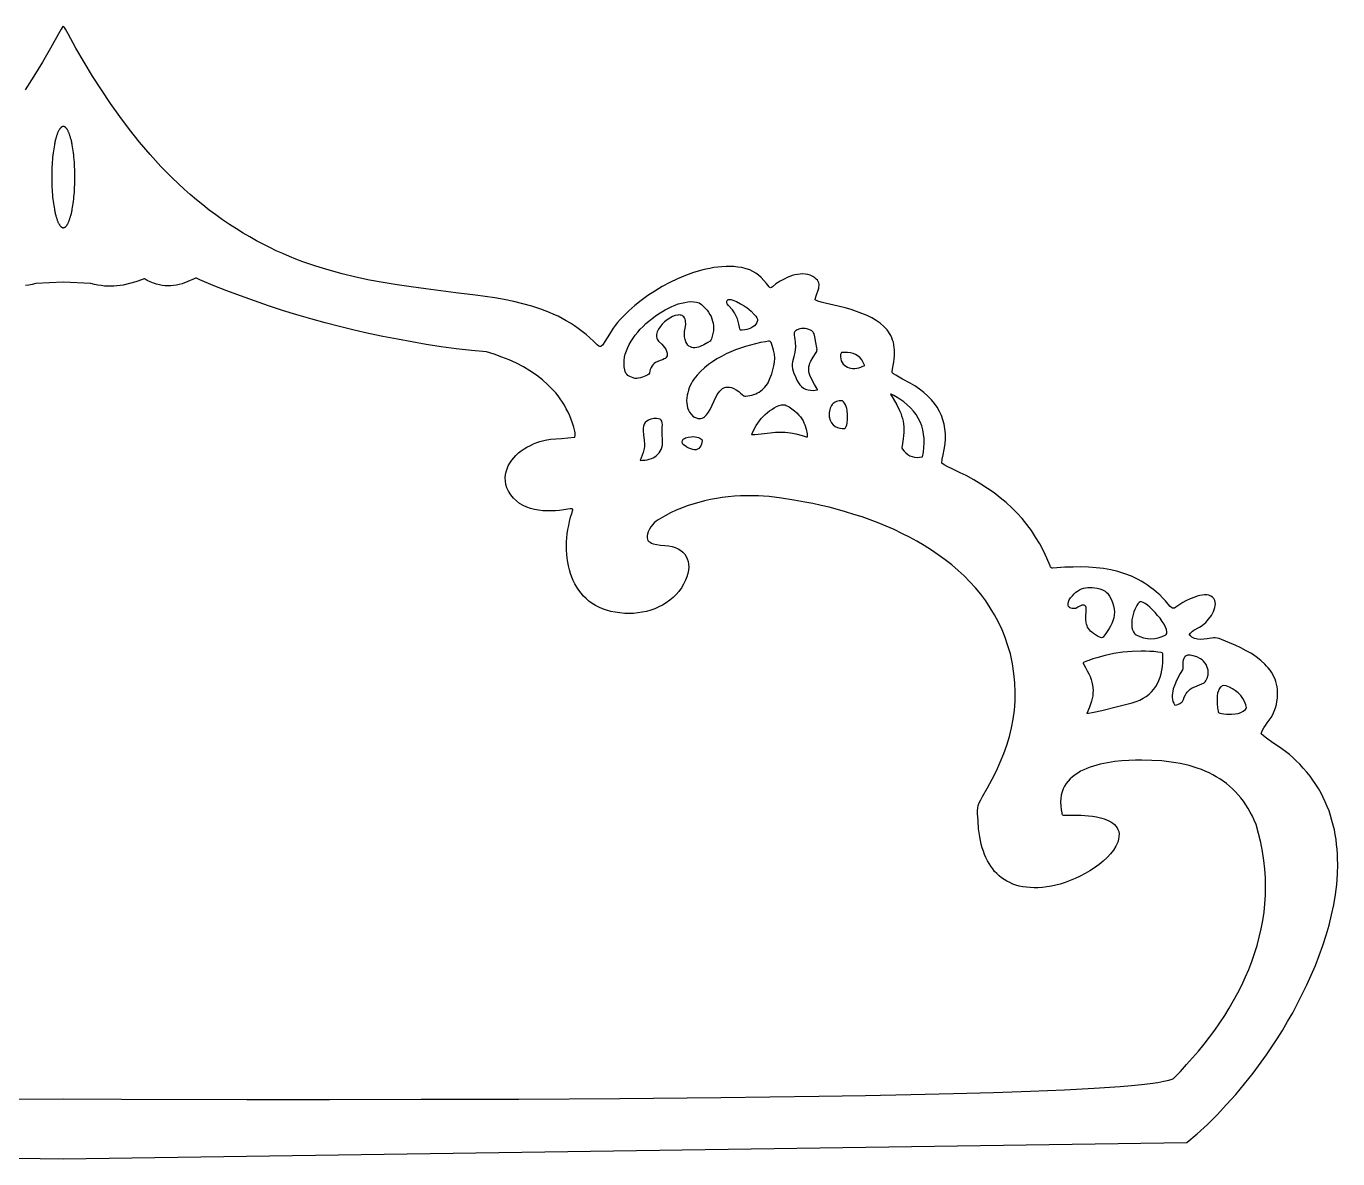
# Model space of a CAD drawing. Extents: x 75 to 4474, y 200 to 3053.
# Drawn here: x 1167 to 2325, y 200 to 1200 of the extents above; entities that cross this region are included whole.
import ezdxf

# ---------------------------------------------------------------- set-up
doc = ezdxf.new("R2010")
doc.units = 0
doc.layers.add('LAYER_1', color=18, linetype='CONTINUOUS')

msp = doc.modelspace()

# ---------------------------------------------------------------- linework, layer by layer
at = {"layer": 'LAYER_1'}
for points in [[(208.2, 214.3), (1200, 200), (2191.8, 214.3), (2201, 222.1), (2209.9, 230.4), (2218.5, 238.9), (2226.9, 247.8), (2235, 256.9), (2242.8, 266.2), (2250.3, 275.7), (2257.4, 285.3), (2262.1, 291.9), (2266.8, 298.8), (2271.5, 306), (2276.1, 313.4), (2280.7, 321.1), (2285.2, 328.9), (2289.5, 337), (2293.7, 345.2), (2297.8, 353.6), (2301.6, 362.2), (2305.3, 370.8), (2308.7, 379.6), (2311.9, 388.4), (2314.7, 397.4), (2317.3, 406.3), (2319.6, 415.3), (2321.4, 424.3), (2323, 433.3), (2324.1, 442.3), (2324.8, 451.3), (2325, 460.1), (2324.9, 464.6), (2324.8, 468.9), (2324.5, 473.3), (2324, 477.6), (2323.5, 482), (2322.8, 486.2), (2322, 490.5), (2321, 494.7), (2319.9, 498.8), (2318.7, 503), (2317.3, 507.1), (2315.7, 511.1), (2314, 515.1), (2312.2, 519), (2310.2, 522.9), (2308, 526.8), (2305.6, 530.5), (2303.1, 534.3), (2300.5, 537.9), (2297.6, 541.5), (2294.6, 545), (2291.4, 548.5), (2288.4, 551.5), (2285.4, 554.3), (2282.3, 557), (2279, 559.7), (2273.6, 563.5), (2267.7, 567.4), (2262, 571.3), (2259.5, 573.3), (2257.3, 575.3), (2258.3, 578), (2259.6, 580.5), (2261.1, 582.7), (2262.8, 585), (2266.1, 589.6), (2267.6, 592.2), (2269, 595.2), (2270, 598.2), (2270.8, 601.1), (2271.3, 603.9), (2271.7, 606.6), (2271.9, 609.3), (2271.9, 611.9), (2271.8, 614.3), (2271.5, 616.8), (2271, 619.1), (2270.4, 621.3), (2269.6, 623.5), (2268.7, 625.6), (2267.7, 627.6), (2266.5, 629.6), (2265.2, 631.5), (2263.7, 633.4), (2262.2, 635.1), (2260.6, 636.8), (2257, 640.1), (2253, 643.1), (2248.8, 646), (2244.2, 648.6), (2239.4, 651.1), (2234.5, 653.5), (2229.4, 655.7), (2222.4, 658.6), (2220.4, 659.3), (2218.4, 659.8), (2216.7, 660.1), (2215.2, 660), (2209.7, 659.1), (2206.9, 658.7), (2204, 658.5), (2201.2, 658.7), (2199.9, 659), (2198.5, 659.4), (2197.3, 660), (2196.1, 660.7), (2195, 661.6), (2193.9, 662.7), (2194.9, 664), (2195.9, 665.1), (2196.9, 666), (2198, 666.7), (2203, 669.4), (2204.3, 670.2), (2205.7, 671.2), (2208.4, 673.6), (2211, 676.6), (2213.4, 679.8), (2214.4, 681.5), (2215.3, 683.3), (2216, 685), (2216.5, 686.7), (2216.9, 688.4), (2217, 690), (2216.9, 691.6), (2216.5, 693), (2215.6, 694.7), (2214.4, 696), (2213, 696.9), (2211.3, 697.5), (2209.5, 697.8), (2207.5, 697.8), (2205.4, 697.6), (2203.2, 697.3), (2201, 696.7), (2198.8, 696), (2194.7, 694.4), (2191, 692.7), (2188.2, 691.2), (2185.6, 689.5), (2183.7, 688.1), (2182.2, 687), (2180.9, 686.3), (2180.4, 686.1), (2179.8, 686.1), (2179.2, 686.3), (2178.6, 686.6), (2177.2, 687.7), (2175.4, 689.7), (2172.9, 692.5), (2170.3, 695.2), (2167.8, 697.8), (2165.1, 700.2), (2162.5, 702.4), (2159.8, 704.5), (2157.1, 706.5), (2154.3, 708.3), (2151.5, 710), (2148.7, 711.6), (2145.8, 713), (2142.9, 714.3), (2137, 716.6), (2130.9, 718.5), (2124.7, 720), (2118.3, 721.1), (2111.8, 721.9), (2105.1, 722.3), (2098.3, 722.6), (2091.3, 722.5), (2084.2, 722.3), (2076.9, 721.9), (2073.1, 721.5), (2072.5, 721.6), (2072, 722), (2071.5, 722.5), (2071.1, 723.4), (2068.2, 730.3), (2065.2, 736.8), (2061.9, 743), (2058.3, 749), (2054.6, 754.6), (2050.6, 760), (2046.4, 765.2), (2041.9, 770.1), (2037.2, 774.8), (2032.2, 779.4), (2027, 783.7), (2021.6, 787.9), (2015.9, 791.9), (2009.9, 795.8), (2003.6, 799.5), (1997.1, 803.2), (1991.7, 805.8), (1985.9, 808.5), (1980.3, 811.3), (1977.7, 812.6), (1975.5, 814.1), (1975.9, 817.8), (1976.7, 821.5), (1977.6, 826.4), (1978.3, 831.2), (1978.6, 835.8), (1978.6, 840.2), (1978.2, 844.5), (1977.5, 848.5), (1976.5, 852.5), (1975.2, 856.3), (1973.5, 859.9), (1971.4, 863.5), (1969, 866.9), (1966.3, 870.2), (1963.2, 873.4), (1959.7, 876.5), (1955.8, 879.6), (1951.6, 882.6), (1947.4, 884.9), (1940.9, 888.4), (1934.8, 891.8), (1932.8, 893.1), (1931.9, 893.8), (1931.8, 894.3), (1931.8, 895.1), (1932, 897.1), (1932.6, 900.5), (1933.1, 903.5), (1933.5, 906.3), (1933.7, 909), (1933.8, 911.6), (1933.7, 914.1), (1933.5, 916.4), (1933.1, 918.7), (1932.7, 920.9), (1932, 922.9), (1931.3, 924.9), (1930.4, 926.8), (1929.4, 928.6), (1928.3, 930.3), (1927.1, 931.9), (1925.7, 933.5), (1924.3, 935), (1921.1, 937.7), (1917.6, 940.2), (1913.7, 942.5), (1909.5, 944.5), (1905, 946.4), (1900.3, 948.2), (1895.4, 949.8), (1890.3, 951.3), (1884, 952.8), (1876.2, 954.5), (1872.4, 955.4), (1868.9, 956.3), (1865.9, 957.3), (1863.8, 958.4), (1864.3, 961), (1865.2, 963.6), (1866.1, 966.1), (1866.8, 968.6), (1867, 969.8), (1867.1, 971), (1867.1, 972.2), (1866.8, 973.4), (1866.4, 974.5), (1865.7, 975.7), (1864.7, 976.8), (1863.4, 977.8), (1861.5, 979.1), (1859.4, 980.1), (1857.2, 980.7), (1855, 981.1), (1852.8, 981.3), (1850.5, 981.2), (1848.1, 980.9), (1845.8, 980.5), (1843.5, 979.8), (1841.2, 979), (1839, 978.1), (1836.8, 977.1), (1832.7, 974.9), (1829.1, 972.5), (1826, 970), (1825.1, 969.3), (1824.3, 969), (1823.7, 969.2), (1823, 969.9), (1820.8, 972.7), (1818.4, 975.6), (1816.1, 978.1), (1813.8, 980.3), (1811.4, 982), (1808.8, 983.5), (1806, 984.8), (1802.7, 985.9), (1798.9, 986.9), (1795.5, 987.4), (1792, 987.7), (1788.5, 987.8), (1785, 987.8), (1781.4, 987.6), (1777.9, 987.3), (1774.3, 986.9), (1770.7, 986.2), (1767.1, 985.5), (1763.5, 984.6), (1756.3, 982.5), (1749.2, 980), (1742.3, 977.1), (1735.4, 973.7), (1728.7, 970.1), (1722.3, 966.2), (1716.1, 962.1), (1710.1, 957.7), (1704.5, 953.3), (1699.3, 948.7), (1694.5, 944.1), (1691.5, 941), (1689.1, 938.3), (1687.1, 935.8), (1685.3, 933.3), (1682, 928.2), (1678, 921.7), (1676.6, 919.4), (1675.9, 918.4), (1675.2, 917.7), (1674.4, 917.2), (1673.6, 917.2), (1672.6, 917.6), (1671.4, 918.6), (1668.1, 921.9), (1664.8, 924.9), (1661.5, 927.8), (1658.1, 930.5), (1654.6, 933.1), (1651.1, 935.5), (1647.6, 937.8), (1644, 940), (1640.3, 942), (1636.7, 943.9), (1632.9, 945.6), (1629.2, 947.3), (1621.5, 950.2), (1613.7, 952.8), (1605.7, 955), (1597.6, 957), (1589.3, 958.6), (1581, 960.1), (1572.5, 961.4), (1563.9, 962.5), (1546.5, 964.7), (1520, 968.1), (1507.2, 969.8), (1494.7, 971.7), (1482.3, 973.7), (1470.2, 975.9), (1458.2, 978.5), (1446.3, 981.3), (1434.6, 984.5), (1422.9, 988), (1411.3, 992.1), (1405.4, 994.3), (1399.6, 996.7), (1393.8, 999.2), (1388, 1001.8), (1382.2, 1004.6), (1376.4, 1007.5), (1370.6, 1010.6), (1364.7, 1013.9), (1358.8, 1017.3), (1352.9, 1021), (1346.7, 1025), (1340.6, 1029.1), (1334.7, 1033.4), (1328.8, 1037.7), (1323.1, 1042.2), (1317.5, 1046.7), (1312, 1051.4), (1306.6, 1056.2), (1301.4, 1061), (1296.2, 1066), (1291.2, 1071.1), (1286.2, 1076.2), (1281.3, 1081.4), (1276.6, 1086.7), (1267.3, 1097.6), (1258.4, 1108.7), (1249.8, 1120.2), (1241.6, 1131.8), (1233.6, 1143.7), (1225.9, 1155.9), (1218.4, 1168.2), (1211.2, 1180.6), (1204.2, 1193.2), (1201.9, 1197.4), (1201, 1198.9), (1200.3, 1199.8), (1200, 1200), (1199.7, 1199.8), (1199, 1198.9), (1198.1, 1197.4), (1195.8, 1193.2), (1188.8, 1180.6), (1181.6, 1168.2), (1174.1, 1155.9), (1166.4, 1143.7)], [(1148.7, 252.6), (1200, 252.8), (1251.3, 252.6), (1362.1, 252.4), (1435, 252.3), (1515.9, 252.5), (1602.2, 252.7), (1691.2, 253.3), (1780.3, 254.1), (1866.8, 255.2), (1908.2, 255.9), (1948, 256.7), (1985.7, 257.6), (2021.1, 258.6), (2053.9, 259.8), (2083.7, 261), (2110.1, 262.4), (2132.9, 263.9), (2142.8, 264.7), (2151.7, 265.6), (2159.5, 266.5), (2166.1, 267.4), (2171.6, 268.4), (2175.9, 269.4), (2178.9, 270.4), (2180, 270.9), (2180.7, 271.5), (2186.2, 277.2), (2191.6, 283.1), (2196.9, 289), (2202, 295.1), (2207, 301.2), (2211.8, 307.4), (2216.5, 313.7), (2220.9, 320.1), (2225.2, 326.6), (2229.2, 333.1), (2233.1, 339.8), (2236.8, 346.5), (2240.2, 353.3), (2243.4, 360.2), (2246.4, 367.1), (2249.1, 374.1), (2251.6, 381.2), (2253.8, 388.4), (2255.7, 395.6), (2257.4, 402.9), (2258.8, 410.3), (2259.9, 417.7), (2260.6, 425.2), (2261.1, 432.7), (2261.3, 440.3), (2261.1, 448), (2260.6, 455.7), (2259.8, 463.5), (2258.6, 471.3), (2257, 479.2), (2255.1, 487.1), (2252.9, 495.1), (2251.3, 498.9), (2249.6, 502.5), (2247.8, 506), (2245.9, 509.4), (2243.9, 512.6), (2241.7, 515.7), (2239.5, 518.6), (2237.2, 521.4), (2234.7, 524.1), (2232.1, 526.6), (2229.5, 529), (2226.7, 531.3), (2223.8, 533.4), (2220.9, 535.4), (2217.8, 537.3), (2214.6, 539.1), (2211.4, 540.7), (2208, 542.2), (2204.6, 543.6), (2201, 544.9), (2197.4, 546.1), (2193.7, 547.2), (2189.9, 548.1), (2186, 549), (2182, 549.7), (2178, 550.3), (2169.6, 551.3), (2161, 551.8), (2152, 552), (2146.5, 552), (2140.6, 551.8), (2134.5, 551.3), (2128.1, 550.7), (2121.8, 549.7), (2115.4, 548.4), (2109.3, 546.7), (2106.3, 545.7), (2103.4, 544.6), (2100.7, 543.4), (2098, 542.1), (2095.5, 540.6), (2093.1, 539), (2090.8, 537.3), (2088.8, 535.4), (2086.9, 533.4), (2085.2, 531.3), (2083.8, 529), (2082.6, 526.5), (2081.6, 523.9), (2080.9, 521.1), (2080.4, 518.1), (2080.3, 514.9), (2080.4, 511.6), (2080.9, 508), (2081.3, 505.5), (2081.5, 504.7), (2081.7, 504.1), (2082.1, 503.7), (2082.7, 503.5), (2084.7, 503.4), (2091.7, 503.5), (2098.4, 503.4), (2101.7, 503.2), (2105.1, 502.9), (2108.5, 502.5), (2112, 501.8), (2116.7, 500.8), (2118.9, 500.1), (2121, 499.3), (2122.9, 498.5), (2124.8, 497.5), (2126.4, 496.4), (2127.9, 495.2), (2129.2, 493.8), (2130.2, 492.3), (2131, 490.7), (2131.6, 488.9), (2131.9, 486.9), (2131.8, 484.7), (2131.5, 482.3), (2130.8, 479.7), (2130, 477.9), (2129.1, 476.1), (2127, 472.6), (2124.4, 469.2), (2121.3, 465.9), (2117.9, 462.8), (2114.3, 459.8), (2110.3, 457), (2106.2, 454.3), (2101.9, 451.8), (2097.5, 449.6), (2093.1, 447.5), (2088.7, 445.6), (2084.3, 444), (2080.1, 442.6), (2076.1, 441.5), (2072.2, 440.6), (2068.2, 440), (2064.3, 439.6), (2060.5, 439.3), (2056.9, 439.3), (2053.4, 439.4), (2050.1, 439.7), (2046.9, 440.2), (2043.8, 440.8), (2040.9, 441.7), (2038.1, 442.6), (2035.4, 443.8), (2032.9, 445.1), (2030.5, 446.5), (2028.2, 448.1), (2026.1, 449.9), (2024, 451.8), (2022.1, 453.8), (2020.4, 456), (2018.7, 458.3), (2017.2, 460.7), (2015.7, 463.2), (2014.4, 465.9), (2013.2, 468.7), (2012.2, 471.6), (2011.2, 474.6), (2010.3, 477.8), (2009.6, 481), (2009, 484.3), (2008, 491.3), (2007.5, 498.6), (2007.1, 505), (2007.1, 507.5), (2007.3, 509.7), (2007.7, 511.9), (2008.5, 514.3), (2009.8, 516.9), (2011.5, 520), (2015.9, 527.5), (2020, 535.1), (2023.7, 542.6), (2027.1, 550.1), (2030.2, 557.7), (2032.8, 565.2), (2035.1, 572.8), (2037, 580.5), (2038.5, 588.2), (2039.5, 596.1), (2040.1, 604), (2040.3, 612), (2040, 620.2), (2039.2, 628.5), (2037.9, 637), (2036.1, 645.7), (2033.9, 653), (2031.5, 660.2), (2028.7, 667.1), (2025.5, 673.8), (2022, 680.3), (2018.2, 686.6), (2014.2, 692.6), (2009.8, 698.4), (2005.2, 704), (2000.3, 709.4), (1995.1, 714.6), (1989.8, 719.5), (1984.2, 724.3), (1978.4, 728.9), (1972.4, 733.3), (1966.3, 737.4), (1960, 741.4), (1953.5, 745.2), (1946.9, 748.8), (1940.1, 752.2), (1933.3, 755.5), (1926.4, 758.5), (1919.3, 761.4), (1912.2, 764.1), (1905.1, 766.7), (1897.9, 769), (1890.6, 771.2), (1883.4, 773.3), (1876.1, 775.2), (1868.9, 776.9), (1861.7, 778.5), (1854.5, 779.9), (1845, 781.6), (1834, 783.3), (1823, 784.8), (1818.1, 785.2), (1813.7, 785.5), (1808.3, 785.5), (1803, 785.5), (1797.7, 785.3), (1792.4, 785), (1787, 784.5), (1781.7, 783.8), (1776.5, 783), (1771.2, 782.1), (1766, 780.9), (1760.9, 779.6), (1755.8, 778.1), (1750.8, 776.5), (1745.8, 774.6), (1740.9, 772.6), (1736.1, 770.3), (1731.4, 767.8), (1727.1, 765.4), (1725.2, 764.2), (1723.4, 762.9), (1721.7, 761.5), (1720.2, 759.8), (1718.7, 758), (1717.4, 755.8), (1716.3, 753.6), (1715.6, 751.6), (1715.3, 749.9), (1715.3, 748.4), (1715.6, 747.1), (1716.1, 746), (1717, 745.1), (1718, 744.3), (1719.2, 743.6), (1720.6, 743.1), (1723.8, 742.3), (1727.3, 741.9), (1730.9, 741.6), (1734.3, 741.3), (1737.4, 740.6), (1740.2, 739.7), (1742.7, 738.6), (1745, 737.2), (1746.9, 735.6), (1748.5, 733.8), (1749.8, 731.9), (1750.8, 729.7), (1751.6, 727.4), (1752, 724.9), (1752.1, 722.3), (1751.9, 719.6), (1751.3, 716.8), (1750.5, 713.9), (1749.3, 710.9), (1747.6, 707.4), (1745.6, 704.1), (1743.4, 701), (1740.9, 698.2), (1738.2, 695.5), (1735.3, 693.1), (1732.3, 690.9), (1729, 688.9), (1725.7, 687.2), (1722.2, 685.7), (1718.6, 684.4), (1714.8, 683.3), (1711.1, 682.5), (1707.2, 681.9), (1703.3, 681.5), (1699.4, 681.4), (1697.4, 681.5), (1695.6, 681.6), (1691.3, 681.9), (1687.2, 682.5), (1683.3, 683.3), (1679.6, 684.3), (1676.1, 685.5), (1672.8, 687), (1669.7, 688.6), (1666.8, 690.4), (1664, 692.4), (1661.5, 694.6), (1659.2, 696.9), (1657, 699.4), (1655, 702), (1653.2, 704.7), (1651.6, 707.6), (1650.1, 710.6), (1648.8, 713.6), (1647.7, 716.8), (1646.7, 720.1), (1645.9, 723.4), (1645.3, 726.8), (1644.8, 730.3), (1644.4, 733.8), (1644.2, 737.4), (1644.2, 741), (1644.3, 744.6), (1644.6, 748.3), (1644.9, 751.9), (1645.5, 755.6), (1646.1, 759.2), (1646.9, 762.8), (1647.8, 766.4), (1649.2, 770.6), (1649.6, 772), (1649.8, 773), (1649.7, 773.3), (1649.5, 773.6), (1649.2, 773.8), (1648.8, 773.9), (1647.4, 773.8), (1645.4, 773.5), (1641.8, 772.9), (1638.1, 772.5), (1634.4, 772.1), (1630.7, 772), (1626.9, 772), (1623.2, 772.2), (1619.5, 772.6), (1615.9, 773.3), (1612.4, 774.2), (1609.1, 775.4), (1605.8, 776.9), (1602.8, 778.7), (1600, 780.9), (1597.3, 783.4), (1595, 786.3), (1592.9, 789.5), (1591.6, 792.5), (1590.7, 795.4), (1590.2, 798.3), (1590.1, 801.1), (1590.3, 803.9), (1590.8, 806.6), (1591.7, 809.3), (1592.8, 811.8), (1594.2, 814.3), (1595.8, 816.7), (1597.6, 819), (1599.6, 821.1), (1601.8, 823.2), (1604.2, 825), (1606.7, 826.8), (1609.3, 828.4), (1612.3, 829.9), (1615.2, 831.2), (1617.9, 832.3), (1620.5, 833.2), (1622.9, 833.9), (1625.4, 834.5), (1630.1, 835.3), (1634.9, 835.7), (1639.9, 836.1), (1645.4, 836.5), (1651.5, 837.1), (1651.8, 838.5), (1651.9, 839.7), (1651.8, 841), (1651.5, 842.4), (1650.6, 846), (1649.5, 849.5), (1648.3, 852.8), (1647, 856.1), (1645.6, 859.2), (1644, 862.3), (1642.4, 865.3), (1640.6, 868.1), (1638.7, 870.9), (1636.7, 873.6), (1634.7, 876.2), (1632.5, 878.7), (1630.2, 881.1), (1627.8, 883.4), (1622.9, 887.8), (1617.6, 891.9), (1611.9, 895.7), (1606.1, 899.2), (1600, 902.4), (1593.6, 905.3), (1587.1, 907.9), (1580.4, 910.3), (1573.6, 912.5), (1560.2, 913.7), (1546.9, 915.2), (1533.6, 917), (1520.4, 919), (1507.7, 921.2), (1494.9, 923.6), (1482.2, 926.1), (1469.4, 928.8), (1456.7, 931.7), (1443.9, 934.8), (1431.2, 938.1), (1418.6, 941.6), (1406, 945.3), (1393.5, 949.1), (1381, 953.2), (1368.7, 957.4), (1356.4, 961.8), (1344.3, 966.4), (1332.3, 971.2), (1320.4, 976.1), (1317.7, 977.4), (1317.2, 977.5), (1316.8, 977.4), (1315.4, 976.9), (1310, 974.5), (1304.8, 972.6), (1302.3, 971.9), (1299.8, 971.4), (1297.3, 971), (1294.8, 970.8), (1292.4, 970.7), (1289.9, 970.8), (1287.4, 971.1), (1284.8, 971.6), (1282.2, 972.3), (1279.5, 973.2), (1276.8, 974.3), (1274, 975.6), (1272.4, 976.6), (1271.7, 977), (1271.4, 977.1), (1271.1, 977), (1269.8, 976.5), (1263.9, 974.4), (1258.3, 972.7), (1252.8, 971.4), (1250.1, 971), (1247.4, 970.7), (1244.7, 970.5), (1242, 970.4), (1239.2, 970.5), (1236.4, 970.6), (1233.5, 971), (1230.5, 971.4), (1227.5, 972), (1224.3, 972.8), (1200, 974), (1175.7, 972.8), (1172.5, 972), (1169.5, 971.4), (1166.5, 971)]]:
    msp.add_lwpolyline(points, dxfattribs=at)
for points in [[(1200, 1111.5), (1199.7, 1111.5), (1199.5, 1111.4), (1199.2, 1111.4), (1199, 1111.3), (1198.7, 1111.1), (1198.4, 1111), (1198.2, 1110.8), (1197.9, 1110.6), (1197.7, 1110.3), (1197.4, 1110.1), (1197.2, 1109.8), (1197, 1109.5), (1196.7, 1109.1), (1196.5, 1108.8), (1196.3, 1108.4), (1196, 1108), (1195.8, 1107.5), (1195.6, 1107.1), (1195.3, 1106.6), (1195.1, 1106.1), (1194.9, 1105.6), (1194.7, 1105), (1194.5, 1104.4), (1194.3, 1103.9), (1194.1, 1103.2), (1193.9, 1102.6), (1193.7, 1102), (1193.5, 1101.3), (1193.3, 1100.6), (1193.1, 1099.9), (1192.9, 1099.1), (1192.8, 1098.4), (1192.6, 1097.6), (1192.4, 1096.8), (1192.3, 1096), (1192.1, 1095.2), (1191.8, 1093.5), (1191.5, 1091.8), (1191.3, 1090), (1191, 1088.1), (1190.8, 1086.2), (1190.6, 1084.2), (1190.4, 1082.2), (1190.2, 1080.1), (1190.1, 1078), (1190, 1075.8), (1189.9, 1073.6), (1189.8, 1071.4), (1189.8, 1069.1), (1189.8, 1066.8), (1189.8, 1064.5), (1189.8, 1062.2), (1189.9, 1060), (1190, 1057.8), (1190.1, 1055.6), (1190.2, 1053.5), (1190.4, 1051.4), (1190.6, 1049.4), (1190.8, 1047.4), (1191, 1045.5), (1191.3, 1043.6), (1191.5, 1041.8), (1191.8, 1040.1), (1192.1, 1038.4), (1192.3, 1037.6), (1192.4, 1036.8), (1192.6, 1036), (1192.8, 1035.2), (1192.9, 1034.5), (1193.1, 1033.7), (1193.3, 1033), (1193.5, 1032.3), (1193.7, 1031.7), (1193.9, 1031), (1194.1, 1030.4), (1194.3, 1029.8), (1194.5, 1029.2), (1194.7, 1028.6), (1194.9, 1028.1), (1195.1, 1027.5), (1195.3, 1027), (1195.6, 1026.5), (1195.8, 1026.1), (1196, 1025.6), (1196.3, 1025.2), (1196.5, 1024.8), (1196.7, 1024.5), (1197, 1024.1), (1197.2, 1023.8), (1197.4, 1023.5), (1197.7, 1023.3), (1197.9, 1023), (1198.2, 1022.8), (1198.4, 1022.6), (1198.7, 1022.5), (1199, 1022.4), (1199.2, 1022.3), (1199.5, 1022.2), (1199.7, 1022.1), (1200, 1022.1), (1200.3, 1022.1), (1200.5, 1022.2), (1200.8, 1022.3), (1201, 1022.4), (1201.3, 1022.5), (1201.6, 1022.6), (1201.8, 1022.8), (1202.1, 1023), (1202.3, 1023.3), (1202.6, 1023.5), (1202.8, 1023.8), (1203, 1024.1), (1203.3, 1024.5), (1203.5, 1024.8), (1203.7, 1025.2), (1204, 1025.6), (1204.2, 1026.1), (1204.4, 1026.5), (1204.7, 1027), (1204.9, 1027.5), (1205.1, 1028.1), (1205.3, 1028.6), (1205.5, 1029.2), (1205.7, 1029.8), (1205.9, 1030.4), (1206.1, 1031), (1206.3, 1031.7), (1206.5, 1032.3), (1206.7, 1033), (1206.9, 1033.7), (1207.1, 1034.5), (1207.2, 1035.2), (1207.4, 1036), (1207.6, 1036.8), (1207.7, 1037.6), (1207.9, 1038.4), (1208.2, 1040.1), (1208.5, 1041.8), (1208.7, 1043.6), (1209, 1045.5), (1209.2, 1047.4), (1209.4, 1049.4), (1209.6, 1051.4), (1209.8, 1053.5), (1209.9, 1055.6), (1210, 1057.8), (1210.1, 1060), (1210.2, 1062.2), (1210.2, 1064.5), (1210.2, 1066.8), (1210.2, 1069.1), (1210.2, 1071.4), (1210.1, 1073.6), (1210, 1075.8), (1209.9, 1078), (1209.8, 1080.1), (1209.6, 1082.2), (1209.4, 1084.2), (1209.2, 1086.2), (1209, 1088.1), (1208.7, 1090), (1208.5, 1091.8), (1208.2, 1093.5), (1207.9, 1095.2), (1207.7, 1096), (1207.6, 1096.8), (1207.4, 1097.6), (1207.2, 1098.4), (1207.1, 1099.1), (1206.9, 1099.9), (1206.7, 1100.6), (1206.5, 1101.3), (1206.3, 1102), (1206.1, 1102.6), (1205.9, 1103.2), (1205.7, 1103.9), (1205.5, 1104.4), (1205.3, 1105), (1205.1, 1105.6), (1204.9, 1106.1), (1204.7, 1106.6), (1204.4, 1107.1), (1204.2, 1107.5), (1204, 1108), (1203.7, 1108.4), (1203.5, 1108.8), (1203.3, 1109.1), (1203, 1109.5), (1202.8, 1109.8), (1202.6, 1110.1), (1202.3, 1110.3), (1202.1, 1110.6), (1201.8, 1110.8), (1201.6, 1111), (1201.3, 1111.1), (1201, 1111.3), (1200.8, 1111.4), (1200.5, 1111.4), (1200.3, 1111.5)], [(1761.3, 955.9), (1763.3, 954.3), (1765.1, 952.6), (1766.8, 950.9), (1768.3, 949.2), (1769.6, 947.4), (1770.8, 945.6), (1771.8, 943.7), (1772.6, 941.7), (1773.2, 939.7), (1773.7, 937.7), (1773.9, 935.6), (1773.9, 933.4), (1773.8, 931.1), (1773.4, 928.8), (1772.9, 926.4), (1772.1, 923.9), (1771.6, 922.7), (1771, 922), (1768.8, 920.7), (1765.5, 918.8), (1762.2, 917.3), (1760.6, 916.7), (1759.1, 916.3), (1757.6, 916.1), (1756.1, 916.1), (1754.8, 916.4), (1753.5, 916.8), (1752.3, 917.5), (1751.3, 918.5), (1750.3, 919.8), (1749.5, 921.4), (1748.9, 923.4), (1748.4, 925.6), (1748.2, 928.1), (1748.4, 930.4), (1749.1, 934.8), (1749.4, 937), (1749.3, 939.2), (1749.1, 940.2), (1748.8, 941.3), (1748.3, 942.4), (1747.7, 943.5), (1747, 944.1), (1746.2, 944.6), (1745.4, 944.9), (1744.4, 945), (1743.4, 945.1), (1742.4, 945), (1740.1, 944.5), (1737.7, 943.6), (1735.3, 942.3), (1733, 940.7), (1730.7, 938.9), (1728.6, 936.9), (1726.8, 934.7), (1725.3, 932.4), (1724.2, 930.2), (1723.9, 929), (1723.6, 927.9), (1723.5, 926.8), (1723.6, 925.8), (1723.8, 924.7), (1724.2, 923.7), (1724.7, 922.8), (1725.4, 921.9), (1728.2, 919.2), (1729.6, 917.9), (1730.8, 916.4), (1731.8, 914.9), (1732.6, 913.2), (1732.9, 911.2), (1732.9, 909), (1732.4, 908.1), (1731.9, 907.3), (1731.2, 906.6), (1730.5, 906.2), (1728.8, 905.4), (1726.9, 904.8), (1724.8, 904.1), (1722.7, 903.1), (1721.7, 902.3), (1720.7, 901.4), (1719.8, 900.2), (1718.9, 898.8), (1718.1, 897), (1717.7, 895.7), (1717.5, 893.7), (1717, 892.9), (1716, 892.1), (1714.1, 891.2), (1711.2, 890.1), (1709.5, 889.5), (1707.8, 889.2), (1706.2, 889.1), (1704.6, 889.1), (1703, 889.4), (1701.5, 890), (1700, 890.7), (1698.4, 891.7), (1697.3, 892.7), (1696.6, 893.8), (1696.1, 895.1), (1695.7, 896.7), (1695.2, 899.4), (1695, 902.2), (1695.1, 904.9), (1695.5, 907.7), (1696.1, 910.5), (1697.1, 913.4), (1698.2, 916.2), (1699.6, 919), (1701.2, 921.8), (1703, 924.5), (1704.9, 927.2), (1707.1, 929.9), (1709.3, 932.5), (1711.8, 935), (1714.3, 937.4), (1716.9, 939.7), (1719.7, 942), (1722.5, 944.1), (1725.3, 946.1), (1728.2, 947.9), (1731.2, 949.6), (1734.1, 951.2), (1737.1, 952.5), (1740, 953.8), (1742.9, 954.8), (1745.8, 955.6), (1748.6, 956.2), (1751.4, 956.6), (1754, 956.8), (1756.6, 956.7), (1759, 956.4)], [(1796.8, 934.3), (1796.4, 937), (1795.8, 939.4), (1795.1, 941.5), (1794.3, 943.5), (1793.4, 945.2), (1792.5, 946.8), (1790.6, 949.5), (1787.3, 953.3), (1786.1, 954.8), (1785.8, 955.4), (1785.6, 956.1), (1785.7, 957.3), (1785.9, 957.8), (1786.2, 958.1), (1787, 958.6), (1788, 958.7), (1789.4, 958.6), (1790.9, 958.2), (1794.3, 956.8), (1797.8, 955), (1801.1, 953), (1803.7, 951.4), (1805.2, 950.3), (1807.2, 948.4), (1809.9, 945.5), (1811.2, 944), (1812.2, 942.5), (1812.8, 941.2), (1812.9, 940.6), (1812.9, 940.1), (1812.3, 938.4), (1811.4, 937), (1810.1, 935.6), (1808.7, 934.5), (1807, 933.5), (1805.3, 932.8), (1803.5, 932.2), (1801.7, 931.9), (1799.3, 931.7), (1798.5, 931.6), (1797.9, 931.7), (1797.5, 932), (1797.3, 932.5)], [(1862.3, 878.5), (1865.1, 878.8), (1865.6, 879), (1865.8, 879.3), (1865.5, 879.9), (1865, 880.7), (1863.1, 883.6), (1860.7, 888.2), (1859, 891.9), (1858.5, 893.6), (1858.1, 895.2), (1858, 896.7), (1858, 898.2), (1858.2, 899.6), (1858.6, 901.1), (1859.1, 902.6), (1859.9, 904.2), (1861.9, 907.7), (1864.6, 911.9), (1865.1, 912.9), (1865.3, 913.9), (1865.4, 915), (1865.2, 916.1), (1864.2, 920.7), (1863.3, 925.6), (1862.7, 928.4), (1862.3, 929.4), (1862, 930), (1860.8, 930.9), (1859.5, 931.6), (1858, 932.2), (1856.4, 932.7), (1854.8, 933), (1853.2, 933.1), (1851.6, 933.1), (1850.2, 932.8), (1847.8, 931.9), (1846.9, 931.4), (1846.3, 930.9), (1845.8, 930.4), (1845.4, 929.8), (1845.2, 929.2), (1845.1, 928.6), (1845.2, 927.1), (1845.5, 925.4), (1845.8, 923.4), (1846.1, 921.1), (1846.2, 916.6), (1845.8, 912.3), (1844.9, 908.1), (1843.8, 903.8), (1843.4, 901.8), (1843.4, 899.7), (1843.7, 897.6), (1844.3, 895.5), (1845, 893.3), (1845.9, 891.3), (1847.6, 887.5), (1848.9, 885.2), (1850.2, 883.3), (1851.7, 881.8), (1853.4, 880.5), (1855.3, 879.6), (1857.4, 879), (1859.7, 878.6)], [(1774.6, 869.2), (1777.2, 874.9), (1778.3, 876.4), (1779.4, 877.8), (1780.6, 879), (1781.8, 880), (1783.2, 880.7), (1784.7, 881.2), (1786.3, 881.4), (1788, 881.3), (1789.8, 880.9), (1791.8, 880.1), (1793.9, 879), (1796.2, 877.5), (1797.8, 876.1), (1799.3, 874.7), (1800.8, 873.7), (1801.5, 873.4), (1802.4, 873.3), (1806.1, 873.8), (1807.8, 874.3), (1809.6, 874.8), (1811.2, 875.4), (1812.8, 876.2), (1814.2, 877), (1815.7, 878), (1817, 879), (1818.2, 880.2), (1819.4, 881.4), (1820.5, 882.8), (1821.5, 884.2), (1822.4, 885.8), (1823.2, 887.4), (1823.8, 889.1), (1825.3, 893.1), (1826.4, 896.7), (1827.3, 900.2), (1827.8, 903.5), (1828, 906.8), (1827.7, 910.3), (1827, 914), (1825.8, 918.1), (1824.8, 920.6), (1824.4, 921.3), (1823.9, 921.7), (1823.3, 921.9), (1822.5, 921.9), (1819.9, 921.4), (1815.5, 920.6), (1811, 919.6), (1806.6, 918.5), (1802.2, 917.2), (1797.8, 915.8), (1793.4, 914.2), (1789.2, 912.5), (1785, 910.6), (1780.9, 908.5), (1776.9, 906.3), (1773.1, 903.8), (1769.4, 901.2), (1765.9, 898.3), (1762.6, 895.2), (1759.5, 892), (1756.6, 888.5), (1755.5, 886.7), (1754.4, 884.9), (1753.4, 882.9), (1752.5, 880.8), (1751.8, 878.6), (1751.2, 876.3), (1750.7, 874.1), (1750.4, 871.8), (1750.2, 869.5), (1750.3, 867.3), (1750.6, 865.1), (1751.1, 863), (1751.8, 861), (1752.9, 859.1), (1754.2, 857.4), (1755.8, 855.8), (1757.3, 854.8), (1758.8, 854.1), (1760.1, 853.7), (1761.4, 853.5), (1762.7, 853.6), (1763.9, 853.9), (1765, 854.4), (1766, 855.1), (1767, 855.9), (1767.9, 856.8), (1769.6, 859.1), (1771.1, 861.6)], [(1886.1, 910.2), (1886, 908.1), (1886.3, 906.2), (1886.7, 904.5), (1887.5, 903), (1888.4, 901.7), (1889.5, 900.6), (1890.8, 899.7), (1892.2, 899), (1893.7, 898.5), (1895.3, 898.1), (1897, 897.9), (1898.8, 897.9), (1900.5, 898.1), (1902.3, 898.5), (1904.1, 899), (1905.8, 899.7), (1906.9, 900.2), (1907.2, 900.4), (1907.3, 900.6), (1907, 901.4), (1906.2, 903.1), (1904.9, 905.3), (1903.3, 907.2), (1901.5, 908.8), (1899.4, 910), (1897.2, 910.9), (1894.8, 911.5), (1892.3, 911.8), (1889.7, 912), (1888, 912), (1887.1, 911.9), (1886.9, 911.8), (1886.6, 911.4)], [(1887.9, 869.2), (1886.4, 869.2), (1885, 869.1), (1883.7, 868.9), (1882.5, 868.6), (1881.4, 868.1), (1880.4, 867.5), (1879.5, 866.8), (1878.7, 866), (1878, 865.1), (1877.4, 864), (1876.9, 862.8), (1876.5, 861.5), (1876, 858.5), (1875.9, 855.1), (1876.9, 852.2), (1878.2, 849.9), (1879.7, 848.1), (1881.4, 846.7), (1883.3, 845.6), (1885.4, 845), (1887.6, 844.7), (1890, 844.7), (1890.6, 845.5), (1891, 846.6), (1891.5, 847.9), (1891.8, 849.5), (1892.2, 853), (1892.2, 856.8), (1891.8, 860.7), (1891.5, 862.5), (1891, 864.3), (1890.4, 865.8), (1889.7, 867.2), (1888.8, 868.3)], [(1933.1, 873.8), (1930.8, 875), (1930.4, 875.1), (1930.3, 875), (1932.6, 871.3), (1935.7, 865.8), (1938.2, 860.7), (1939.2, 858.3), (1940, 855.9), (1940.7, 853.5), (1941.3, 851.2), (1941.7, 848.8), (1941.9, 846.4), (1942, 843.9), (1942, 841.3), (1941.8, 838.5), (1941.5, 835.7), (1940.4, 829.4), (1940.1, 828), (1940.2, 827.3), (1940.7, 826.5), (1942, 825), (1943.7, 823.2), (1945.4, 821.8), (1947.3, 820.7), (1949.3, 820), (1951.4, 819.5), (1953.6, 819.3), (1955.9, 819.4), (1958.3, 819.7), (1959.2, 823.9), (1959.7, 828.1), (1959.9, 832.1), (1959.8, 836), (1959.4, 839.8), (1958.7, 843.6), (1957.7, 847.2), (1956.3, 850.6), (1954.7, 854), (1952.7, 857.1), (1950.5, 860.2), (1947.9, 863.1), (1945, 865.8), (1941.9, 868.4), (1938.4, 870.8), (1934.6, 873)], [(1856.5, 840.2), (1856.7, 838), (1856.7, 837.4), (1856.5, 837.2), (1856, 837.2), (1855.3, 837.5), (1852.6, 838.3), (1846.9, 839.8), (1841.8, 840.7), (1837.3, 841.2), (1832.9, 841.4), (1828.6, 841.2), (1824.1, 840.8), (1813.3, 839.5), (1810.5, 839.2), (1807.7, 839.2), (1808.4, 841.3), (1809.4, 843.4), (1810.5, 845.5), (1811.7, 847.6), (1813, 849.6), (1814.5, 851.6), (1816.1, 853.5), (1817.8, 855.4), (1819.6, 857.1), (1821.5, 858.8), (1823.5, 860.3), (1825.5, 861.7), (1827.5, 863), (1829.7, 864.1), (1831.8, 865), (1834, 865.7), (1834.9, 865.8), (1835.9, 865.8), (1837.1, 865.6), (1838.2, 865.2), (1840.7, 864), (1843.1, 862.3), (1845.5, 860.5), (1847.6, 858.6), (1849.4, 856.7), (1850.7, 855.2), (1851.9, 853.4), (1853, 851.6), (1853.8, 849.8), (1854.6, 848), (1855.7, 844.2)], [(1712.5, 826.1), (1711.8, 823.6), (1711, 821.3), (1709.2, 816.6), (1711.4, 816.7), (1713.5, 816.9), (1715.5, 817.2), (1717.3, 817.7), (1719.1, 818.3), (1720.7, 819), (1722.3, 819.9), (1723.7, 820.9), (1724.9, 822), (1726, 823.3), (1726.9, 824.8), (1727.7, 826.4), (1728.3, 828.1), (1728.8, 830), (1729, 832), (1729, 834.3), (1728.7, 840.1), (1728.5, 842.9), (1728.7, 846), (1728.8, 848.1), (1728.7, 849.9), (1728.4, 851.2), (1727.7, 852.3), (1726.8, 853), (1725.4, 853.4), (1723.6, 853.6), (1721.3, 853.5), (1718.7, 853.1), (1716.6, 852.3), (1715, 851.3), (1713.7, 850.1), (1712.8, 848.6), (1712.3, 846.9), (1712, 845.1), (1711.9, 843.1), (1712.1, 839), (1712.6, 834.8), (1712.9, 830.8), (1712.9, 828.9), (1712.7, 827.2)], [(1763.8, 833.9), (1763.6, 832.5), (1763.3, 831), (1762.7, 829.6), (1762, 828.3), (1761, 827.2), (1759.9, 826.5), (1758.5, 826), (1757.7, 826), (1756.9, 826), (1755.6, 826.3), (1754, 826.8), (1752.2, 827.5), (1750.4, 828.4), (1748.8, 829.4), (1747.4, 830.5), (1746.9, 831.1), (1746.6, 831.8), (1746.4, 832.4), (1746.4, 833), (1746.7, 834.3), (1747.3, 835.3), (1748.2, 836), (1749.2, 836.5), (1750.4, 836.9), (1751.7, 837.2), (1754.1, 837.5), (1756.4, 837.6), (1759.3, 837.2), (1760.6, 836.9), (1761.9, 836.4), (1762.8, 835.8), (1763.5, 835.1)], [(2093.9, 685.9), (2091.4, 685.8), (2090.4, 685.9), (2089.5, 686.1), (2088.8, 686.4), (2088.2, 686.8), (2087.8, 687.2), (2087.4, 687.7), (2087.1, 688.9), (2087.1, 690.3), (2087.3, 691.8), (2087.8, 693.4), (2089.2, 695.4), (2090.7, 697.2), (2092.2, 698.8), (2093.7, 700.2), (2095.3, 701.3), (2097, 702.3), (2098.7, 703.1), (2100.5, 703.7), (2102.4, 704.2), (2104.3, 704.4), (2106.3, 704.5), (2108.3, 704.4), (2110.5, 704.1), (2112.7, 703.7), (2115, 703.2), (2117.3, 702.4), (2118.5, 701.9), (2119.6, 701.3), (2120.6, 700.4), (2121.6, 699.3), (2123.5, 696.9), (2125, 694.1), (2126.2, 691.1), (2127.1, 688.1), (2127.7, 685.3), (2127.8, 682.8), (2127.7, 680.1), (2127.2, 677.6), (2126.5, 675.1), (2125.5, 672.7), (2124.4, 670.4), (2123.2, 668.1), (2120.3, 663.7), (2118.5, 661.3), (2117.8, 660.6), (2117.2, 660.2), (2116.5, 660.1), (2115.6, 660.3), (2113, 661.4), (2109.5, 663.7), (2108, 664.9), (2106.8, 666), (2105.8, 667.1), (2104.9, 668.3), (2104.2, 669.4), (2103.7, 670.6), (2103.3, 671.9), (2103, 673.3), (2102.7, 676.2), (2102.7, 679.5), (2103, 683.3), (2103, 684.7), (2103, 685.9), (2102.8, 686.9), (2102.5, 687.7), (2102.1, 688.3), (2101.6, 688.6), (2101, 688.9), (2100.4, 688.9), (2099, 688.7), (2097.3, 688), (2095.6, 687)], [(2173.1, 662.5), (2173.6, 663), (2174, 663.7), (2174.1, 664.4), (2174.2, 665.3), (2173.8, 667.2), (2172.9, 669.5), (2171.7, 672), (2170, 674.5), (2168.1, 677.2), (2166, 679.8), (2163.8, 682.4), (2161.5, 684.8), (2159.2, 687), (2157, 688.8), (2155, 690.3), (2153.2, 691.3), (2151.7, 691.8), (2151.1, 691.8), (2150.6, 691.7), (2149.6, 691.1), (2148.6, 690), (2147.7, 688.6), (2146.7, 686.9), (2145.8, 685), (2145, 682.8), (2144.3, 680.6), (2143.7, 678.2), (2143.3, 675.8), (2143.1, 673.4), (2143.1, 671.2), (2143.3, 669), (2143.8, 667), (2144.6, 665.3), (2145.7, 663.8), (2146.3, 663.2), (2147.1, 662.7), (2150.4, 661.1), (2153.6, 660), (2156.9, 659.4), (2160.1, 659.2), (2163.4, 659.5), (2166.6, 660.1), (2169.9, 661.1)], [(2143.5, 602.6), (2147, 603.7), (2150.3, 605), (2153.2, 606.6), (2156, 608.3), (2158.4, 610.2), (2160.6, 612.3), (2162.6, 614.6), (2164.3, 617), (2165.8, 619.6), (2167.1, 622.3), (2168.2, 625.2), (2169.1, 628.2), (2169.7, 631.4), (2170.2, 634.7), (2170.5, 638.1), (2170.6, 641.6), (2170.7, 644.8), (2170.6, 645.8), (2170.4, 646.4), (2169.9, 646.7), (2169.1, 647), (2166.2, 647.4), (2162.7, 647.8), (2159, 648), (2155.2, 648.2), (2151.4, 648.2), (2143.4, 647.9), (2135.4, 647.2), (2127.4, 646), (2119.7, 644.4), (2112.3, 642.4), (2108.8, 641.3), (2105.4, 640.1), (2104, 639.6), (2101.2, 638.5), (2100.5, 638.1), (2100.2, 637.7), (2100.3, 637.2), (2100.8, 636.4), (2102.4, 633.8), (2103.9, 630.9), (2105.2, 628.3), (2106.3, 625.7), (2107.3, 623.2), (2108, 620.7), (2108.5, 618.3), (2108.8, 616), (2109, 613.6), (2108.9, 611.3), (2108.7, 608.9), (2108.3, 606.5), (2107.6, 604), (2106.8, 601.4), (2105.9, 598.8), (2103.4, 593.1), (2109.8, 594.3), (2116.8, 595.9), (2130.5, 599.4)], [(2203.8, 641.5), (2200.5, 643.1), (2197.4, 644.2), (2196, 644.5), (2194.7, 644.7), (2193.4, 644.8), (2192.3, 644.6), (2191.3, 644.2), (2190.4, 643.6), (2189.6, 642.8), (2189, 641.7), (2188.5, 640.4), (2188.2, 638.8), (2188.1, 636.9), (2188.1, 634.6), (2188.1, 632.7), (2187.8, 631.6), (2186, 628.6), (2182.7, 622.2), (2181.1, 618.5), (2179.8, 614.8), (2179.3, 612.9), (2179, 611.1), (2178.8, 609.2), (2178.9, 607.4), (2179.1, 605.6), (2179.5, 603.8), (2180.2, 602.2), (2181.2, 600.6), (2183, 600.9), (2184.4, 601.3), (2185.6, 601.9), (2186.5, 602.5), (2187.3, 603.1), (2187.8, 603.9), (2188.7, 605.6), (2189.5, 607.5), (2190.5, 609.7), (2191.2, 610.8), (2192.1, 612), (2193.3, 613.2), (2194.7, 614.5), (2196.5, 615.7), (2198.7, 616.8), (2207.2, 620.2), (2207.9, 621), (2208.6, 622), (2209.2, 623.2), (2209.8, 624.5), (2210.5, 627.3), (2210.7, 628.6), (2210.7, 629.7), (2210.5, 631.4), (2210.1, 633.1), (2209.5, 634.8), (2208.7, 636.4), (2207.7, 637.9), (2206.6, 639.3), (2205.3, 640.5)], [(2224.1, 618), (2223, 617.5), (2222.1, 616.8), (2221.3, 616.1), (2220.6, 615.2), (2220, 614.3), (2219.6, 613.3), (2218.9, 611.1), (2218.6, 608.8), (2218.4, 606.5), (2218.5, 602), (2218.9, 597.9), (2219.3, 595.5), (2219.5, 594.6), (2219.8, 594.1), (2220.8, 593.5), (2222.4, 593.2), (2224.5, 592.9), (2226.8, 592.7), (2231.3, 592.6), (2234.4, 592.8), (2237.1, 593.2), (2239.4, 594), (2241.4, 595.1), (2243.5, 596.8), (2244.2, 597.7), (2244.4, 598.4), (2243.8, 600.7), (2242.6, 603.7), (2241.2, 606.5), (2239.3, 609), (2237.2, 611.3), (2234.8, 613.3), (2232.2, 615), (2229.4, 616.5), (2226.4, 617.7)]]:
    msp.add_lwpolyline(points, close=True, dxfattribs=at)

doc.saveas('drawing.dxf')
